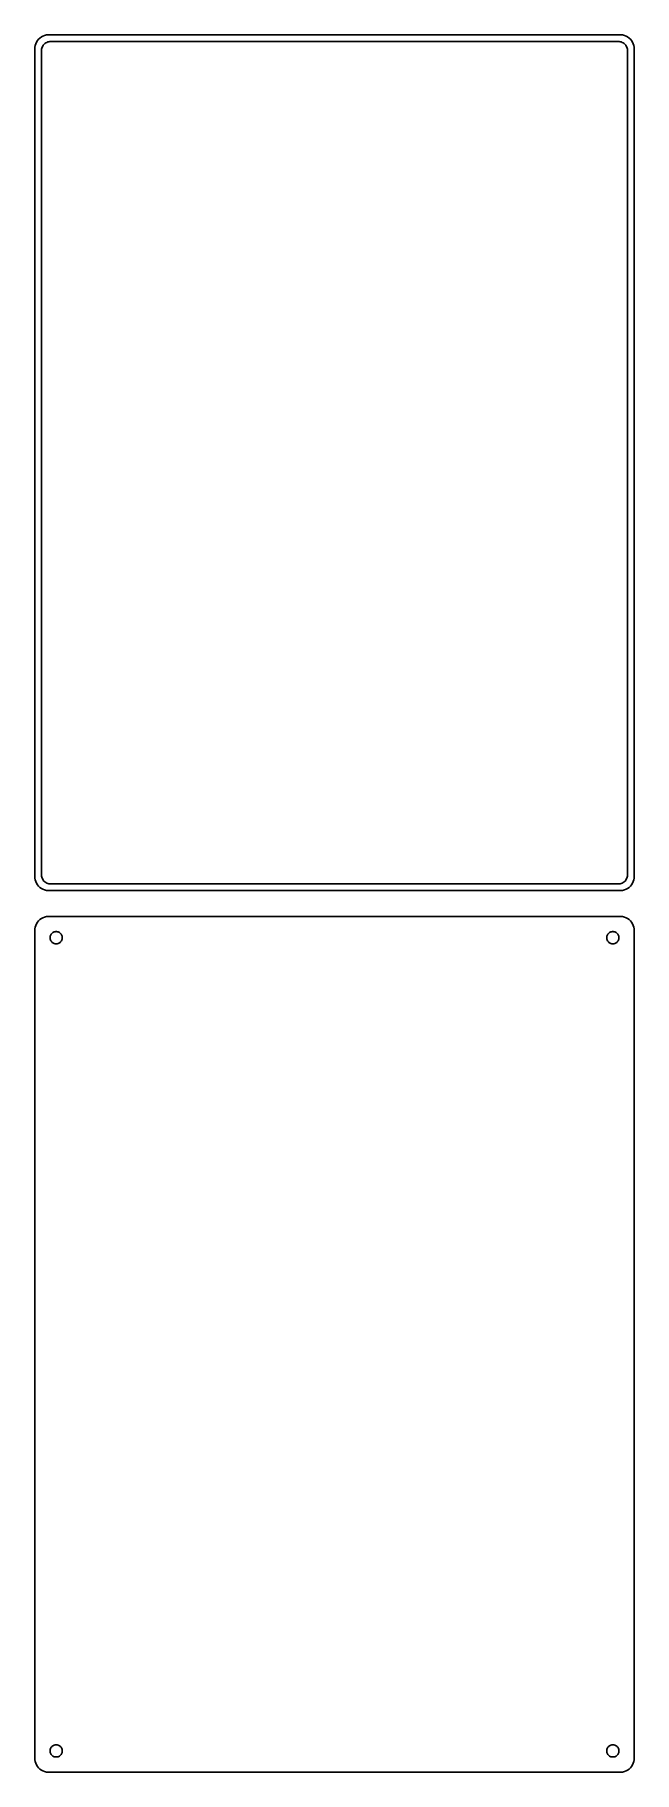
# Model space of a CAD drawing. Header units: metres. Extents: x -105 to 105, y 468 to 1077.
import ezdxf

# ---------------------------------------------------------------- set-up
doc = ezdxf.new("R2010")
doc.units = ezdxf.units.M

msp = doc.modelspace()

# ---------------------------------------------------------------- linework, layer by layer
for p, q in [((-104.961, 1072.63), (-105, 1072)), ((-105, 1072), (-105, 782)), ((-104.843, 1073.24), (-104.961, 1072.63)), ((-104.649, 1073.84), (-104.843, 1073.24)), ((-104.382, 1074.41), (-104.649, 1073.84)), ((-104.045, 1074.94), (-104.382, 1074.41)), ((-103.645, 1075.42), (-104.045, 1074.94)), ((-103.187, 1075.85), (-103.645, 1075.42)), ((-102.679, 1076.22), (-103.187, 1075.85)), ((-102.129, 1076.52), (-102.679, 1076.22)), ((-102.613, 1071.5), (-102.588, 1071.89)), ((-102.588, 1071.89), (-102.515, 1072.27)), ((-102.515, 1072.27), (-102.394, 1072.65)), ((-102.394, 1072.65), (-102.228, 1073)), ((-102.228, 1073), (-102.018, 1073.33)), ((-101.545, 1076.76), (-102.129, 1076.52)), ((-102.018, 1073.33), (-101.769, 1073.63)), ((-101.769, 1073.63), (-101.484, 1073.9)), ((-100.937, 1076.91), (-101.545, 1076.76)), ((-101.484, 1073.9), (-101.168, 1074.13)), ((-101.168, 1074.13), (-100.825, 1074.32)), ((-100.314, 1076.99), (-100.937, 1076.91)), ((-100.825, 1074.32), (-100.462, 1074.46)), ((-100.462, 1074.46), (-100.083, 1074.56)), ((100.314, 1076.99), (-100.314, 1076.99)), ((-100.083, 1074.56), (-99.6955, 1074.61)), ((-99.6955, 1074.61), (99.6955, 1074.61)), ((99.6955, 1074.61), (100.083, 1074.56)), ((100.083, 1074.56), (100.462, 1074.46)), ((100.937, 1076.91), (100.314, 1076.99)), ((100.462, 1074.46), (100.825, 1074.32)), ((100.825, 1074.32), (101.168, 1074.13)), ((101.545, 1076.76), (100.937, 1076.91)), ((101.168, 1074.13), (101.484, 1073.9)), ((101.484, 1073.9), (101.769, 1073.63)), ((102.129, 1076.52), (101.545, 1076.76)), ((101.769, 1073.63), (102.018, 1073.33)), ((102.018, 1073.33), (102.228, 1073)), ((102.679, 1076.22), (102.129, 1076.52)), ((102.228, 1073), (102.394, 1072.65)), ((102.394, 1072.65), (102.515, 1072.27)), ((102.515, 1072.27), (102.588, 1071.89)), ((102.588, 1071.89), (102.613, 1071.5)), ((103.187, 1075.85), (102.679, 1076.22)), ((103.645, 1075.42), (103.187, 1075.85)), ((104.045, 1074.94), (103.645, 1075.42)), ((104.382, 1074.41), (104.045, 1074.94)), ((104.649, 1073.84), (104.382, 1074.41)), ((104.843, 1073.24), (104.649, 1073.84)), ((104.961, 1072.63), (104.843, 1073.24)), ((105, 1072), (104.961, 1072.63)), ((105, 782), (105, 1072)), ((-102.613, 782.5), (-102.613, 1071.5)), ((102.613, 1071.5), (102.613, 782.5)), ((-105, 782), (-104.961, 781.373)), ((-104.961, 781.373), (-104.843, 780.757)), ((-104.843, 780.757), (-104.649, 780.159)), ((-104.649, 780.159), (-104.382, 779.591)), ((-104.382, 779.591), (-104.045, 779.061)), ((-102.588, 782.11), (-102.613, 782.5)), ((-102.515, 781.726), (-102.588, 782.11)), ((-102.394, 781.354), (-102.515, 781.726)), ((-102.228, 781), (-102.394, 781.354)), ((-102.018, 780.67), (-102.228, 781)), ((-101.769, 780.369), (-102.018, 780.67)), ((-101.484, 780.101), (-101.769, 780.369)), ((-101.168, 779.872), (-101.484, 780.101)), ((-100.825, 779.683), (-101.168, 779.872)), ((-100.462, 779.539), (-100.825, 779.683)), ((-100.083, 779.442), (-100.462, 779.539)), ((100.462, 779.539), (100.083, 779.442)), ((100.825, 779.683), (100.462, 779.539)), ((101.168, 779.872), (100.825, 779.683)), ((101.484, 780.101), (101.168, 779.872)), ((101.769, 780.369), (101.484, 780.101)), ((102.018, 780.67), (101.769, 780.369)), ((102.228, 781), (102.018, 780.67)), ((102.394, 781.354), (102.228, 781)), ((102.515, 781.726), (102.394, 781.354)), ((102.588, 782.11), (102.515, 781.726)), ((102.613, 782.5), (102.588, 782.11)), ((104.045, 779.061), (104.382, 779.591)), ((104.382, 779.591), (104.649, 780.159)), ((104.649, 780.159), (104.843, 780.757)), ((104.843, 780.757), (104.961, 781.373)), ((104.961, 781.373), (105, 782)), ((-104.045, 779.061), (-103.645, 778.577)), ((-103.645, 778.577), (-103.187, 778.147)), ((-103.187, 778.147), (-102.679, 777.778)), ((-102.679, 777.778), (-102.129, 777.476)), ((-102.129, 777.476), (-101.545, 777.245)), ((-101.545, 777.245), (-100.937, 777.089)), ((-100.937, 777.089), (-100.314, 777.01)), ((-100.314, 777.01), (100.314, 777.01)), ((-99.6955, 779.393), (-100.083, 779.442)), ((99.6955, 779.393), (-99.6955, 779.393)), ((100.083, 779.442), (99.6955, 779.393)), ((100.314, 777.01), (100.937, 777.089)), ((100.937, 777.089), (101.545, 777.245)), ((101.545, 777.245), (102.129, 777.476)), ((102.129, 777.476), (102.679, 777.778)), ((102.679, 777.778), (103.187, 778.147)), ((103.187, 778.147), (103.645, 778.577)), ((103.645, 778.577), (104.045, 779.061)), ((-102.129, 767.524), (-102.679, 767.222)), ((-101.545, 767.755), (-102.129, 767.524)), ((-100.937, 767.911), (-101.545, 767.755)), ((-100.314, 767.99), (-100.937, 767.911)), ((100.314, 767.99), (-100.314, 767.99)), ((100.937, 767.911), (100.314, 767.99)), ((101.545, 767.755), (100.937, 767.911)), ((102.129, 767.524), (101.545, 767.755)), ((102.679, 767.222), (102.129, 767.524)), ((-104.961, 763.627), (-105, 763)), ((-105, 763), (-105, 473)), ((-104.843, 764.243), (-104.961, 763.627)), ((-104.649, 764.841), (-104.843, 764.243)), ((-104.382, 765.409), (-104.649, 764.841)), ((-104.045, 765.939), (-104.382, 765.409)), ((-103.645, 766.423), (-104.045, 765.939)), ((-103.187, 766.853), (-103.645, 766.423)), ((-102.679, 767.222), (-103.187, 766.853)), ((-99.5682, 761.031), (-99.4853, 761.286)), ((-99.4853, 761.286), (-99.3712, 761.529)), ((-99.3712, 761.529), (-99.2275, 761.755)), ((-99.2275, 761.755), (-99.0566, 761.962)), ((-99.0566, 761.962), (-98.8611, 762.145)), ((-98.8611, 762.145), (-98.6441, 762.303)), ((-98.6441, 762.303), (-98.4092, 762.432)), ((-98.4092, 762.432), (-98.1598, 762.531)), ((-98.1598, 762.531), (-97.9001, 762.597)), ((-97.9001, 762.597), (-97.6341, 762.631)), ((-97.6341, 762.631), (-97.3659, 762.631)), ((-97.3659, 762.631), (-97.0999, 762.597)), ((-97.0999, 762.597), (-96.8401, 762.531)), ((-96.8401, 762.531), (-96.5908, 762.432)), ((-96.5908, 762.432), (-96.3559, 762.303)), ((-96.3559, 762.303), (-96.1389, 762.145)), ((-96.1389, 762.145), (-95.9434, 761.962)), ((-95.9434, 761.962), (-95.7725, 761.755)), ((-95.7725, 761.755), (-95.6288, 761.529)), ((-95.6288, 761.529), (-95.5146, 761.286)), ((-95.5146, 761.286), (-95.4318, 761.031)), ((95.4318, 761.031), (95.5146, 761.286)), ((95.5146, 761.286), (95.6288, 761.529)), ((95.6288, 761.529), (95.7725, 761.755)), ((95.7725, 761.755), (95.9434, 761.962)), ((95.9434, 761.962), (96.1389, 762.145)), ((96.1389, 762.145), (96.3559, 762.303)), ((96.3559, 762.303), (96.5908, 762.432)), ((96.5908, 762.432), (96.8401, 762.531)), ((96.8401, 762.531), (97.0999, 762.597)), ((97.0999, 762.597), (97.3659, 762.631)), ((97.3659, 762.631), (97.6341, 762.631)), ((97.6341, 762.631), (97.9001, 762.597)), ((97.9001, 762.597), (98.1598, 762.531)), ((98.1598, 762.531), (98.4092, 762.432)), ((98.4092, 762.432), (98.6441, 762.303)), ((98.6441, 762.303), (98.8611, 762.145)), ((98.8611, 762.145), (99.0566, 761.962)), ((99.0566, 761.962), (99.2275, 761.755)), ((99.2275, 761.755), (99.3712, 761.529)), ((99.3712, 761.529), (99.4853, 761.286)), ((99.4853, 761.286), (99.5682, 761.031)), ((103.187, 766.853), (102.679, 767.222)), ((103.645, 766.423), (103.187, 766.853)), ((104.045, 765.939), (103.645, 766.423)), ((104.382, 765.409), (104.045, 765.939)), ((104.649, 764.841), (104.382, 765.409)), ((104.843, 764.243), (104.649, 764.841)), ((104.961, 763.627), (104.843, 764.243)), ((105, 763), (104.961, 763.627)), ((105, 473), (105, 763)), ((-99.6353, 760.5), (-99.6185, 760.768)), ((-99.6185, 760.232), (-99.6353, 760.5)), ((-99.6185, 760.768), (-99.5682, 761.031)), ((-99.5682, 759.969), (-99.6185, 760.232)), ((-99.4853, 759.714), (-99.5682, 759.969)), ((-99.3712, 759.471), (-99.4853, 759.714)), ((-99.2275, 759.245), (-99.3712, 759.471)), ((-99.0566, 759.038), (-99.2275, 759.245)), ((-98.8611, 758.855), (-99.0566, 759.038)), ((-98.6441, 758.697), (-98.8611, 758.855)), ((-98.4092, 758.568), (-98.6441, 758.697)), ((-98.1598, 758.469), (-98.4092, 758.568)), ((-97.9001, 758.403), (-98.1598, 758.469)), ((-97.6341, 758.369), (-97.9001, 758.403)), ((-97.3659, 758.369), (-97.6341, 758.369)), ((-97.0999, 758.403), (-97.3659, 758.369)), ((-96.8401, 758.469), (-97.0999, 758.403)), ((-96.5908, 758.568), (-96.8401, 758.469)), ((-96.3559, 758.697), (-96.5908, 758.568)), ((-96.1389, 758.855), (-96.3559, 758.697)), ((-95.9434, 759.038), (-96.1389, 758.855)), ((-95.7725, 759.245), (-95.9434, 759.038)), ((-95.6288, 759.471), (-95.7725, 759.245)), ((-95.5146, 759.714), (-95.6288, 759.471)), ((-95.4318, 759.969), (-95.5146, 759.714)), ((-95.4318, 761.031), (-95.3815, 760.768)), ((-95.3815, 760.232), (-95.4318, 759.969)), ((-95.3815, 760.768), (-95.3647, 760.5)), ((-95.3647, 760.5), (-95.3815, 760.232)), ((95.3647, 760.5), (95.3815, 760.768)), ((95.3815, 760.232), (95.3647, 760.5)), ((95.3815, 760.768), (95.4318, 761.031)), ((95.4318, 759.969), (95.3815, 760.232)), ((95.5146, 759.714), (95.4318, 759.969)), ((95.6288, 759.471), (95.5146, 759.714)), ((95.7725, 759.245), (95.6288, 759.471)), ((95.9434, 759.038), (95.7725, 759.245)), ((96.1389, 758.855), (95.9434, 759.038)), ((96.3559, 758.697), (96.1389, 758.855)), ((96.5908, 758.568), (96.3559, 758.697)), ((96.8401, 758.469), (96.5908, 758.568)), ((97.0999, 758.403), (96.8401, 758.469)), ((97.3659, 758.369), (97.0999, 758.403)), ((97.6341, 758.369), (97.3659, 758.369)), ((97.9001, 758.403), (97.6341, 758.369)), ((98.1598, 758.469), (97.9001, 758.403)), ((98.4092, 758.568), (98.1598, 758.469)), ((98.6441, 758.697), (98.4092, 758.568)), ((98.8611, 758.855), (98.6441, 758.697)), ((99.0566, 759.038), (98.8611, 758.855)), ((99.2275, 759.245), (99.0566, 759.038)), ((99.3712, 759.471), (99.2275, 759.245)), ((99.4853, 759.714), (99.3712, 759.471)), ((99.5682, 759.969), (99.4853, 759.714)), ((99.5682, 761.031), (99.6185, 760.768)), ((99.6185, 760.232), (99.5682, 759.969)), ((99.6185, 760.768), (99.6353, 760.5)), ((99.6353, 760.5), (99.6185, 760.232)), ((-99.6353, 475.5), (-99.6185, 475.768)), ((-99.6185, 475.232), (-99.6353, 475.5)), ((-99.6185, 475.768), (-99.5682, 476.031)), ((-99.5682, 474.969), (-99.6185, 475.232)), ((-99.5682, 476.031), (-99.4853, 476.286)), ((-99.4853, 476.286), (-99.3712, 476.529)), ((-99.3712, 476.529), (-99.2275, 476.755)), ((-99.2275, 476.755), (-99.0566, 476.962)), ((-99.0566, 476.962), (-98.8611, 477.145)), ((-98.8611, 477.145), (-98.6441, 477.303)), ((-98.6441, 477.303), (-98.4092, 477.432)), ((-98.4092, 477.432), (-98.1598, 477.531)), ((-98.1598, 477.531), (-97.9001, 477.597)), ((-97.9001, 477.597), (-97.6341, 477.631)), ((-97.6341, 477.631), (-97.3659, 477.631)), ((-97.3659, 477.631), (-97.0999, 477.597)), ((-97.0999, 477.597), (-96.8401, 477.531)), ((-96.8401, 477.531), (-96.5908, 477.432)), ((-96.5908, 477.432), (-96.3559, 477.303)), ((-96.3559, 477.303), (-96.1389, 477.145)), ((-96.1389, 477.145), (-95.9434, 476.962)), ((-95.9434, 476.962), (-95.7725, 476.755)), ((-95.7725, 476.755), (-95.6288, 476.529)), ((-95.6288, 476.529), (-95.5146, 476.286)), ((-95.5146, 476.286), (-95.4318, 476.031)), ((-95.4318, 476.031), (-95.3815, 475.768)), ((-95.3815, 475.232), (-95.4318, 474.969)), ((-95.3815, 475.768), (-95.3647, 475.5)), ((-95.3647, 475.5), (-95.3815, 475.232)), ((95.3647, 475.5), (95.3815, 475.768)), ((95.3815, 475.232), (95.3647, 475.5)), ((95.3815, 475.768), (95.4318, 476.031)), ((95.4318, 474.969), (95.3815, 475.232)), ((95.4318, 476.031), (95.5146, 476.286)), ((95.5146, 476.286), (95.6288, 476.529)), ((95.6288, 476.529), (95.7725, 476.755)), ((95.7725, 476.755), (95.9434, 476.962)), ((95.9434, 476.962), (96.1389, 477.145)), ((96.1389, 477.145), (96.3559, 477.303)), ((96.3559, 477.303), (96.5908, 477.432)), ((96.5908, 477.432), (96.8401, 477.531)), ((96.8401, 477.531), (97.0999, 477.597)), ((97.0999, 477.597), (97.3659, 477.631)), ((97.3659, 477.631), (97.6341, 477.631)), ((97.6341, 477.631), (97.9001, 477.597)), ((97.9001, 477.597), (98.1598, 477.531)), ((98.1598, 477.531), (98.4092, 477.432)), ((98.4092, 477.432), (98.6441, 477.303)), ((98.6441, 477.303), (98.8611, 477.145)), ((98.8611, 477.145), (99.0566, 476.962)), ((99.0566, 476.962), (99.2275, 476.755)), ((99.2275, 476.755), (99.3712, 476.529)), ((99.3712, 476.529), (99.4853, 476.286)), ((99.4853, 476.286), (99.5682, 476.031)), ((99.5682, 476.031), (99.6185, 475.768)), ((99.6185, 475.232), (99.5682, 474.969)), ((99.6185, 475.768), (99.6353, 475.5)), ((99.6353, 475.5), (99.6185, 475.232)), ((-105, 473), (-104.961, 472.373)), ((-104.961, 472.373), (-104.843, 471.757)), ((-104.843, 471.757), (-104.649, 471.159)), ((-104.649, 471.159), (-104.382, 470.591)), ((-104.382, 470.591), (-104.045, 470.061)), ((-104.045, 470.061), (-103.645, 469.577)), ((-103.645, 469.577), (-103.187, 469.147)), ((-103.187, 469.147), (-102.679, 468.778)), ((-99.4853, 474.714), (-99.5682, 474.969)), ((-99.3712, 474.471), (-99.4853, 474.714)), ((-99.2275, 474.245), (-99.3712, 474.471)), ((-99.0566, 474.038), (-99.2275, 474.245)), ((-98.8611, 473.855), (-99.0566, 474.038)), ((-98.6441, 473.697), (-98.8611, 473.855)), ((-98.4092, 473.568), (-98.6441, 473.697)), ((-98.1598, 473.469), (-98.4092, 473.568)), ((-97.9001, 473.403), (-98.1598, 473.469)), ((-97.6341, 473.369), (-97.9001, 473.403)), ((-97.3659, 473.369), (-97.6341, 473.369)), ((-97.0999, 473.403), (-97.3659, 473.369)), ((-96.8401, 473.469), (-97.0999, 473.403)), ((-96.5908, 473.568), (-96.8401, 473.469)), ((-96.3559, 473.697), (-96.5908, 473.568)), ((-96.1389, 473.855), (-96.3559, 473.697)), ((-95.9434, 474.038), (-96.1389, 473.855)), ((-95.7725, 474.245), (-95.9434, 474.038)), ((-95.6288, 474.471), (-95.7725, 474.245)), ((-95.5146, 474.714), (-95.6288, 474.471)), ((-95.4318, 474.969), (-95.5146, 474.714)), ((95.5146, 474.714), (95.4318, 474.969)), ((95.6288, 474.471), (95.5146, 474.714)), ((95.7725, 474.245), (95.6288, 474.471)), ((95.9434, 474.038), (95.7725, 474.245)), ((96.1389, 473.855), (95.9434, 474.038)), ((96.3559, 473.697), (96.1389, 473.855)), ((96.5908, 473.568), (96.3559, 473.697)), ((96.8401, 473.469), (96.5908, 473.568)), ((97.0999, 473.403), (96.8401, 473.469)), ((97.3659, 473.369), (97.0999, 473.403)), ((97.6341, 473.369), (97.3659, 473.369)), ((97.9001, 473.403), (97.6341, 473.369)), ((98.1598, 473.469), (97.9001, 473.403)), ((98.4092, 473.568), (98.1598, 473.469)), ((98.6441, 473.697), (98.4092, 473.568)), ((98.8611, 473.855), (98.6441, 473.697)), ((99.0566, 474.038), (98.8611, 473.855)), ((99.2275, 474.245), (99.0566, 474.038)), ((99.3712, 474.471), (99.2275, 474.245)), ((99.4853, 474.714), (99.3712, 474.471)), ((99.5682, 474.969), (99.4853, 474.714)), ((102.679, 468.778), (103.187, 469.147)), ((103.187, 469.147), (103.645, 469.577)), ((103.645, 469.577), (104.045, 470.061)), ((104.045, 470.061), (104.382, 470.591)), ((104.382, 470.591), (104.649, 471.159)), ((104.649, 471.159), (104.843, 471.757)), ((104.843, 471.757), (104.961, 472.373)), ((104.961, 472.373), (105, 473)), ((-102.679, 468.778), (-102.129, 468.476)), ((-102.129, 468.476), (-101.545, 468.245)), ((-101.545, 468.245), (-100.937, 468.089)), ((-100.937, 468.089), (-100.314, 468.01)), ((-100.314, 468.01), (100.314, 468.01)), ((100.314, 468.01), (100.937, 468.089)), ((100.937, 468.089), (101.545, 468.245)), ((101.545, 468.245), (102.129, 468.476)), ((102.129, 468.476), (102.679, 468.778))]:
    msp.add_line(p, q)

doc.saveas('drawing.dxf')
